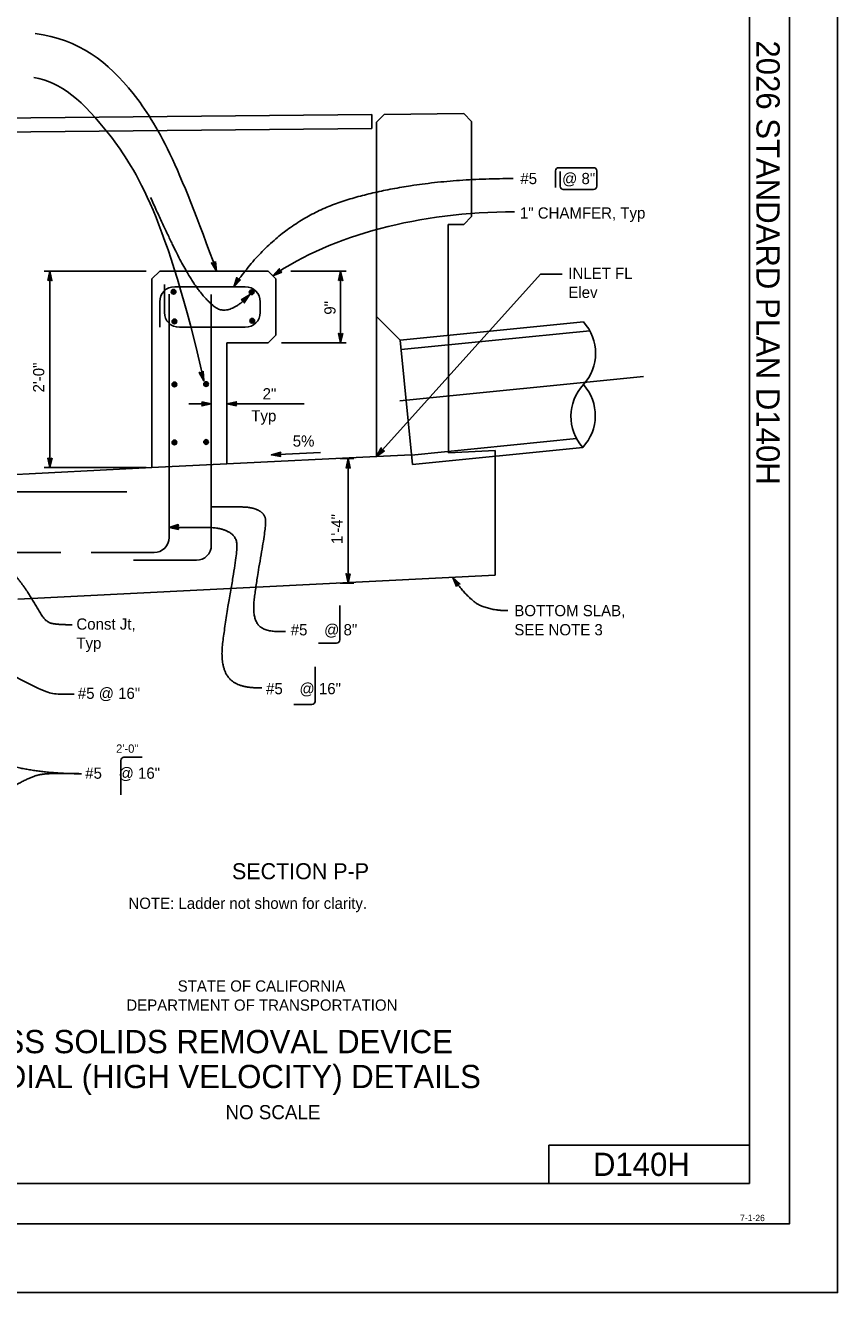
# Model space of a CAD drawing. Extents: x -893 to 867, y -474 to 712.
# Drawn here: x 360 to 867, y -474 to 316 of the extents above; entities that cross this region are included whole.
import ezdxf

# ---------------------------------------------------------------- set-up
doc = ezdxf.new("R2010")
doc.units = 0
for name, color, linetype in [('border_INSIDE-BORDER-anno', 7, 'Continuous'), ('border_PLOTTING-ELEMENTS', 7, 'Continuous'), ('border_rw_22x34_Cut_Lines', 7, 'Continuous'), ('border_SHEET', 7, 'Continuous'), ('border_WITHIN-BORDER-anno', 7, 'Continuous'), ('df_DETAIL', 7, 'Continuous'), ('df_DETAIL-anno', 7, 'Continuous')]:
    doc.layers.add(name, color=color, linetype=linetype)

msp = doc.modelspace()

# ---------------------------------------------------------------- linework, layer by layer
at = {"layer": 'border_PLOTTING-ELEMENTS'}
for points in [[(-893.45, -474.04), (866.55, -474.04), (866.55, 711.96), (-893.45, 711.96)], [(-863.45, 668.96), (836.55, 668.96), (836.55, -431.04), (-863.45, -431.04)]]:
    msp.add_lwpolyline(points, close=True, dxfattribs=at)
at = {"layer": 'border_rw_22x34_Cut_Lines'}
msp.add_lwpolyline([(-863.45, 668.96), (836.55, 668.96), (836.55, -431.04), (-863.45, -431.04)], close=True, dxfattribs=at)
at = {"layer": 'border_SHEET'}
for p, q in [((811.55, 643.96), (811.55, -406.04)), ((686.52, -406.04), (686.52, -382.04)), ((686.52, -382.04), (811.52, -382.04)), ((811.55, -406.04), (-813.45, -406.04))]:
    msp.add_line(p, q, dxfattribs=at)
at = {"layer": 'df_DETAIL'}
for p, q in [((583.92, 260.48), (633.5, 260.97)), ((633.5, 260.97), (638.36, 256.16)), ((92.97, 255.6), (576.14, 260.43)), ((576.14, 260.43), (576.22, 251.68)), ((579.05, 255.57), (583.92, 260.48)), ((579.05, 128.45), (579.05, 255.57)), ((638.36, 196.85), (638.36, 256.16)), ((576.22, 251.68), (92.97, 246.85)), ((623.78, 191.84), (633.5, 191.94)), ((623.78, 122.69), (623.78, 191.84)), ((638.36, 196.85), (633.5, 191.94)), ((439.05, 157.91), (443.91, 162.77)), ((511.45, 162.77), (443.91, 162.77)), ((511.45, 162.77), (516.32, 157.91)), ((439.05, 40.27), (439.05, 157.91)), ((446.82, 137.1), (446.82, 154.43)), ((497.26, 153.05), (453.24, 153.05)), ((516.32, 122.91), (516.32, 157.91)), ((443.91, 127.77), (443.91, 143.72)), ((449.74, -3.32), (449.74, 148.41)), ((476.09, -8.14), (476.09, 148.29)), ((506.59, 137.1), (506.59, 143.72)), ((579.05, 134.42), (593.79, 119.69)), ((497.26, 127.77), (456.16, 127.77)), ((579.05, 47.27), (579.05, 128.45)), ((708.08, 131.12), (593.79, 119.69)), ((516.32, 122.91), (511.45, 118.05)), ((601.53, 42.29), (593.79, 119.69)), ((712.02, 125.65), (594.37, 113.89)), ((623.86, 122.57), (623.86, 49.51)), ((485.81, 42.6), (485.81, 118.05)), ((511.45, 118.05), (485.81, 118.05)), ((745.53, 97.14), (593.51, 81.94)), ((703.73, 58.38), (600.94, 48.1)), ((544.05, 49.79), (513.5, 48.26)), ((579.05, 47.27), (600.92, 48.36)), ((707.59, 52.9), (601.53, 42.29)), ((623.86, 49.51), (652.95, 50.96)), ((652.95, 50.96), (652.95, 47.3)), ((341.82, 35.4), (439.05, 40.27)), ((439.05, 40.27), (485.81, 42.6)), ((485.81, 42.6), (579.05, 47.27)), ((652.95, -26.82), (652.95, 47.3)), ((316.15, 25.23), (423.49, 25.23)), ((343.06, -12.65), (382.34, -12.65)), ((440.41, -12.65), (401.13, -12.65)), ((466.76, -17.47), (427.48, -17.47)), ((355.43, -41.7), (652.95, -26.82))]:
    msp.add_line(p, q, dxfattribs=at)
for points in [[(494.2, 157.42), (490.02, 153.05), (491.95, 158.78), (492.14, 158.42), (490.72, 154.22), (493.79, 157.43), (493.38, 157.43), (491.42, 155.38), (492.33, 158.06), (492.52, 157.7), (492.13, 156.54), (492.98, 157.43), (492.66, 157.43), (491.95, 158.78), (492.66, 157.43)], [(519.47, 47.24), (513.5, 48.26), (519.33, 49.86), (519.14, 49.5), (514.87, 48.33), (519.24, 47.58), (519.01, 47.91), (516.22, 48.39), (518.95, 49.14), (518.76, 48.78), (517.58, 48.46), (518.79, 48.25), (518.61, 48.51), (519.33, 49.86), (518.61, 48.51)], [(455.74, 2.22), (449.74, 3), (455.5, 4.83), (455.33, 4.47), (451.1, 3.12), (455.5, 2.55), (455.26, 2.87), (452.45, 3.24), (455.15, 4.1), (454.97, 3.73), (453.8, 3.36), (455.02, 3.2), (454.84, 3.46), (455.5, 4.83), (454.84, 3.46)]]:
    msp.add_lwpolyline(points, close=True, dxfattribs=at)
for centre, radius in [((452.56, 149.92), 1.46), ((452.56, 149.92), 1.46), ((452.56, 149.92), 1.09), ((452.56, 149.92), 1.09), ((452.56, 149.92), 0.542), ((452.56, 149.92), 0.542), ((501.23, 149.59), 1.46), ((501.23, 149.59), 1.46), ((501.23, 149.59), 1.09), ((501.23, 149.59), 1.09), ((501.23, 149.59), 0.542), ((501.23, 149.59), 0.542), ((453.05, 131.45), 1.46), ((453.05, 131.45), 1.46), ((453.05, 131.45), 1.09), ((453.05, 131.45), 1.09), ((453.05, 131.45), 0.542), ((453.05, 131.45), 0.542), ((501.58, 131.88), 1.46), ((501.58, 131.88), 1.46), ((501.58, 131.88), 1.09), ((501.58, 131.88), 1.09), ((501.58, 131.88), 0.542), ((501.58, 131.88), 0.542), ((453.05, 92.12), 1.46), ((453.05, 92.12), 1.46), ((453.05, 92.12), 1.09), ((453.05, 92.12), 1.09), ((453.05, 92.12), 0.542), ((453.05, 92.12), 0.542), ((472.82, 92.37), 1.46), ((472.82, 92.37), 1.46), ((472.82, 92.37), 1.09), ((472.82, 92.37), 1.09), ((472.82, 92.37), 0.542), ((472.82, 92.37), 0.542), ((453.05, 56.03), 1.46), ((453.05, 56.03), 1.46), ((453.05, 56.03), 1.09), ((453.05, 56.03), 1.09), ((453.05, 56.03), 0.542), ((453.05, 56.03), 0.542), ((472.82, 56.27), 1.46), ((472.82, 56.27), 1.46), ((472.82, 56.27), 1.09), ((472.82, 56.27), 1.09), ((472.82, 56.27), 0.542), ((472.82, 56.27), 0.542)]:
    msp.add_circle(centre, radius, dxfattribs=at)
for centre, radius, start, end in [((453.24, 143.72), 9.33, 90, 180), ((497.26, 143.72), 9.33, 0, 90), ((456.16, 137.1), 9.33, 180, 270), ((497.26, 137.1), 9.33, 270, 0), ((686.78, 111.59), 28.9, 317.40475, 42.50687), ((729.17, 72.18), 28.94, 136.68549, 221.78762), ((686.5, 72.72), 28.94, 316.7743, 41.87642), ((440.41, -3.32), 9.33, 270, 0), ((466.76, -8.14), 9.33, 270, 0)]:
    msp.add_arc(centre, radius, start, end, dxfattribs=at)
at = {"layer": 'df_DETAIL-anno'}
for p, q in [((690.69, 225.34), (690.69, 214.9)), ((435.55, 162.77), (371.96, 162.77)), ((375.45, 40.27), (375.45, 162.77)), ((525.75, 162.77), (560.17, 162.77)), ((556.67, 118.05), (556.67, 162.77)), ((579.05, 47.27), (681.26, 160.85)), ((681.26, 160.85), (694.87, 160.85)), ((519.81, 118.05), (560.17, 118.05)), ((462.09, 80.06), (476.09, 80.06)), ((533.93, 80.06), (485.81, 80.06)), ((435.55, 40.27), (371.96, 40.27)), ((556.4, 45.96), (564.89, 45.96)), ((561.39, -31.82), (561.39, 45.96)), ((556.4, -31.82), (564.89, -31.82))]:
    msp.add_line(p, q, dxfattribs=at)
for points in [[(692.63, 227.28), (714.39, 227.28)], [(693.56, 215.66), (693.56, 224.82)], [(716.34, 225.34), (716.34, 215.66)], [(714.39, 213.72), (695.51, 213.72)], [(556.13, -45.65), (556.13, -67.11)], [(554.19, -69.05), (542.83, -69.05)], [(540.76, -83.97), (540.76, -105.42)], [(538.81, -107.36), (527.45, -107.36)], [(421.58, -140.27), (432.94, -140.27)], [(419.63, -163.67), (419.63, -142.21)]]:
    msp.add_lwpolyline(points, dxfattribs=at)
for points in [[(478.65, 168.78), (479.38, 162.77), (476.18, 167.9), (476.58, 167.82), (478.92, 164.06), (478.39, 168.47), (478.13, 168.15), (478.48, 165.34), (476.97, 167.74), (477.37, 167.66), (478.02, 166.62), (477.88, 167.84), (477.67, 167.6), (476.18, 167.9), (477.67, 167.6)], [(374.14, 156.87), (375.45, 162.77), (376.76, 156.87), (376.41, 157.08), (375.46, 161.4), (374.49, 157.08), (374.83, 157.28), (375.45, 160.05), (376.07, 157.29), (375.72, 157.5), (375.45, 158.69), (375.18, 157.49), (375.45, 157.65), (376.76, 156.87), (375.45, 157.65)], [(494.2, 157.42), (490.02, 153.05), (491.95, 158.78), (492.14, 158.42), (490.72, 154.22), (493.79, 157.43), (493.38, 157.43), (491.42, 155.38), (492.33, 158.06), (492.52, 157.7), (492.13, 156.54), (492.98, 157.43), (492.66, 157.43), (491.95, 158.78), (492.66, 157.43)], [(519.96, 162.13), (514.33, 159.89), (518.48, 164.3), (518.5, 163.9), (515.46, 160.67), (519.59, 162.3), (519.22, 162.47), (516.58, 161.42), (518.52, 163.49), (518.54, 163.08), (517.71, 162.19), (518.85, 162.64), (518.56, 162.78), (518.48, 164.3), (518.56, 162.78)], [(555.36, 156.87), (556.67, 162.77), (557.98, 156.87), (557.63, 157.08), (556.68, 161.4), (555.71, 157.08), (556.05, 157.28), (556.67, 160.05), (557.29, 157.29), (556.94, 157.5), (556.67, 158.69), (556.4, 157.49), (556.67, 157.65), (557.98, 156.87), (556.67, 157.65)], [(494.79, 144.88), (499.95, 148.04), (496.62, 142.99), (496.52, 143.39), (498.97, 147.08), (495.18, 144.77), (495.57, 144.67), (497.99, 146.15), (496.43, 143.78), (496.34, 144.18), (497.02, 145.2), (495.97, 144.56), (496.27, 144.48), (496.62, 142.99), (496.27, 144.48)], [(557.99, 123.95), (556.67, 118.05), (555.37, 123.95), (555.71, 123.74), (556.67, 119.42), (557.64, 123.75), (557.3, 123.54), (556.68, 120.77), (556.06, 123.53), (556.41, 123.32), (556.68, 122.13), (556.95, 123.33), (556.67, 123.17), (555.37, 123.95), (556.67, 123.17)], [(471.06, 100.37), (471.45, 94.33), (468.53, 99.63), (468.93, 99.53), (471.06, 95.65), (470.78, 100.07), (470.5, 99.77), (470.69, 96.94), (469.32, 99.43), (469.72, 99.32), (470.31, 98.25), (470.23, 99.48), (470.01, 99.24), (468.53, 99.63), (470.01, 99.24)], [(470.19, 81.38), (476.09, 80.06), (470.19, 78.75), (470.4, 79.1), (474.72, 80.05), (470.39, 81.03), (470.6, 80.68), (473.37, 80.06), (470.61, 79.45), (470.82, 79.79), (472.01, 80.06), (470.81, 80.33), (470.97, 80.06), (470.19, 78.75), (470.97, 80.06)], [(491.72, 78.74), (485.81, 80.06), (491.72, 81.37), (491.51, 81.02), (487.18, 80.06), (491.51, 79.09), (491.3, 79.44), (488.53, 80.05), (491.3, 80.67), (491.09, 80.32), (489.89, 80.05), (491.09, 79.79), (490.93, 80.06), (491.72, 81.37), (490.93, 80.06)], [(583.98, 50.77), (579.05, 47.27), (582.03, 52.53), (582.15, 52.14), (579.97, 48.29), (583.58, 50.85), (583.19, 50.93), (580.87, 49.29), (582.27, 51.75), (582.39, 51.36), (581.78, 50.3), (582.79, 51.01), (582.48, 51.07), (582.03, 52.53), (582.48, 51.07)], [(376.77, 46.17), (375.45, 40.27), (374.15, 46.17), (374.49, 45.96), (375.45, 41.64), (376.42, 45.96), (376.08, 45.75), (375.46, 42.99), (374.84, 45.75), (375.19, 45.54), (375.46, 44.35), (375.73, 45.55), (375.45, 45.38), (374.15, 46.17), (375.45, 45.38)], [(560.07, 40.05), (561.39, 45.96), (562.7, 40.05), (562.35, 40.26), (561.4, 44.59), (560.42, 40.26), (560.77, 40.47), (561.39, 43.24), (562, 40.47), (561.65, 40.68), (561.39, 41.88), (561.12, 40.68), (561.39, 40.84), (562.7, 40.05), (561.39, 40.84)], [(455.65, 1.71), (449.74, 3), (455.64, 4.34), (455.43, 3.99), (451.11, 3.01), (455.44, 2.06), (455.23, 2.41), (452.46, 3.01), (455.22, 3.64), (455.02, 3.29), (453.82, 3.02), (455.02, 2.75), (454.86, 3.03), (455.64, 4.34), (454.86, 3.03)], [(562.71, -25.92), (561.39, -31.82), (560.08, -25.92), (560.43, -26.13), (561.39, -30.45), (562.36, -26.13), (562.01, -26.33), (561.39, -29.1), (560.78, -26.34), (561.13, -26.55), (561.4, -27.74), (561.66, -26.54), (561.39, -26.7), (560.08, -25.92), (561.39, -26.7)], [(628.87, -33.73), (626.55, -28.14), (631.02, -32.21), (630.61, -32.24), (627.34, -29.26), (629.04, -33.36), (629.2, -32.98), (628.11, -30.36), (630.21, -32.27), (629.8, -32.3), (628.89, -31.48), (629.37, -32.61), (629.49, -32.32), (631.02, -32.21), (629.49, -32.32)]]:
    msp.add_lwpolyline(points, close=True, dxfattribs=at)
for centre, start, end in [((692.63, 225.34), 90, 180), ((714.39, 225.34), 0, 90), ((695.51, 215.66), 180, 270), ((714.39, 215.66), 270, 0), ((554.19, -67.11), 270, 360), ((538.81, -105.42), 270, 360), ((421.58, -142.21), 90, 180)]:
    msp.add_arc(centre, 1.94, start, end, dxfattribs=at)
for points, degree in [([(366.19, 310.95), (393.49, 307.51), (430.18, 278.42), (455.57, 229.51), (479.38, 162.77)], 3), ([(365.53, 283.49), (381.87, 281.03), (410.46, 256.72), (448.49, 195.32), (471.45, 94.33)], 3), ([(490.02, 153.05), (517.8, 194.45), (605.36, 220.5), (664.23, 220.5)], 2), ([(438.23, 208.66), (453.42, 174.86), (469.62, 147.33), (486.52, 133.92), (499.95, 148.04)], 2), ([(514.33, 159.89), (551.98, 185.56), (605.46, 199.55), (665.09, 199.75)], 3), ([(476.09, 15.75), (488.41, 15.75), (501.72, 15.75), (509.95, 11.21), (509.95, 2.01), (504.14, -30.93), (501.48, -53.48), (509.95, -62.68), (522.3, -61.81)], 2), ([(449.74, 3), (465.14, 3), (481.78, 3), (492.06, -2.68), (492.06, -14.19), (484.8, -55.35), (481.47, -83.54), (492.06, -97.37), (507.5, -96.97)], 2), ([(321.02, -41.7), (330.94, -26.38), (342.07, -20.46), (350.11, -22.35), (359.13, -33.41), (366.21, -44.62), (372.84, -56.23), (381.27, -57.66), (389.35, -57.66)], 2), ([(626.55, -28.14), (636.94, -42.88), (651.73, -48.88), (660.92, -48.88)], 2), ([(390.56, -101), (383.04, -101), (376.93, -101), (369.64, -98.18), (339.33, -82.89), (328.99, -73.72), (329.76, -62.38), (342.34, -36.68)], 3), ([(306.82, -122.62), (339.69, -143.17), (373.4, -150.54), (395.09, -150.54)], 2), ([(345.71, -162.44), (363.06, -152.02), (376.69, -149.96), (395.09, -150.54)], 2)]:
    msp.add_open_spline(points, degree=degree, dxfattribs=at)

# ---------------------------------------------------------------- texts
at = {"layer": 'border_INSIDE-BORDER-anno'}
for s, height, p in [('STATE OF CALIFORNIA', 7, (455.11, -286.38)), ('DEPARTMENT OF TRANSPORTATION', 7, (423.11, -298.28)), ('GROSS SOLIDS REMOVAL DEVICE', 14.5, (302.38, -324.78)), ('LINEAR RADIAL (HIGH VELOCITY) DETAILS', 14.5, (244.39, -346.53)), ('NO SCALE', 8.75, (484.88, -365.9))]:
    msp.add_text(s, height=height, dxfattribs=at).set_placement(p)
at = {"layer": 'border_WITHIN-BORDER-anno'}
msp.add_text('2026 STANDARD PLAN D140H', height=14.5, rotation=270, dxfattribs=at).set_placement((815.92, 306.6))
for s, height, p in [('D140H', 14.5, (714.02, -401.29)), ('7-1-26', 4, (805.7, -429.47))]:
    msp.add_text(s, height=height, dxfattribs=at).set_placement(p)
at = {"layer": 'df_DETAIL-anno'}
for s, height, p in [('#5      @ 8"', 7.0003, (668.74, 217.02)), ('1" CHAMFER, Typ', 7.0003, (668.45, 195.54)), ('INLET FL', 7, (698.66, 157.98)), ('Elev', 7, (698.66, 146.08)), ('2"', 7, (508.06, 82.82)), ('Typ', 7, (500.99, 69.09)), ('5%', 7, (526.85, 53.39)), ('BOTTOM SLAB,', 7.0003, (664.98, -52.35)), ('Const Jt,', 7, (391.96, -60.72)), ('#5    @ 8"', 7, (525.6, -64.29)), ('SEE NOTE 3', 7, (664.98, -64.25)), ('Typ', 7, (391.96, -72.62)), ('#5    @ 16"', 7.0003, (510.23, -100.97)), ('#5 @ 16"', 7, (392.87, -103.88)), ('2\'-0"', 5.2, (416.72, -137.47)), ('#5    @ 16"', 7.0003, (397.47, -153.67)), ('SECTION P-P', 10, (488.96, -216.32)), ('NOTE: Ladder not shown for clarity.', 7.0003, (424.39, -234.79))]:
    msp.add_text(s, height=height, dxfattribs=at).set_placement(p)
for s, p in [('9"', (553.54, 135.61)), ('2\'-0"', (371.96, 87.15)), ('1\'-4"', (557.9, -7.31))]:
    msp.add_text(s, height=7, rotation=90, dxfattribs=at).set_placement(p)

doc.saveas('drawing.dxf')
